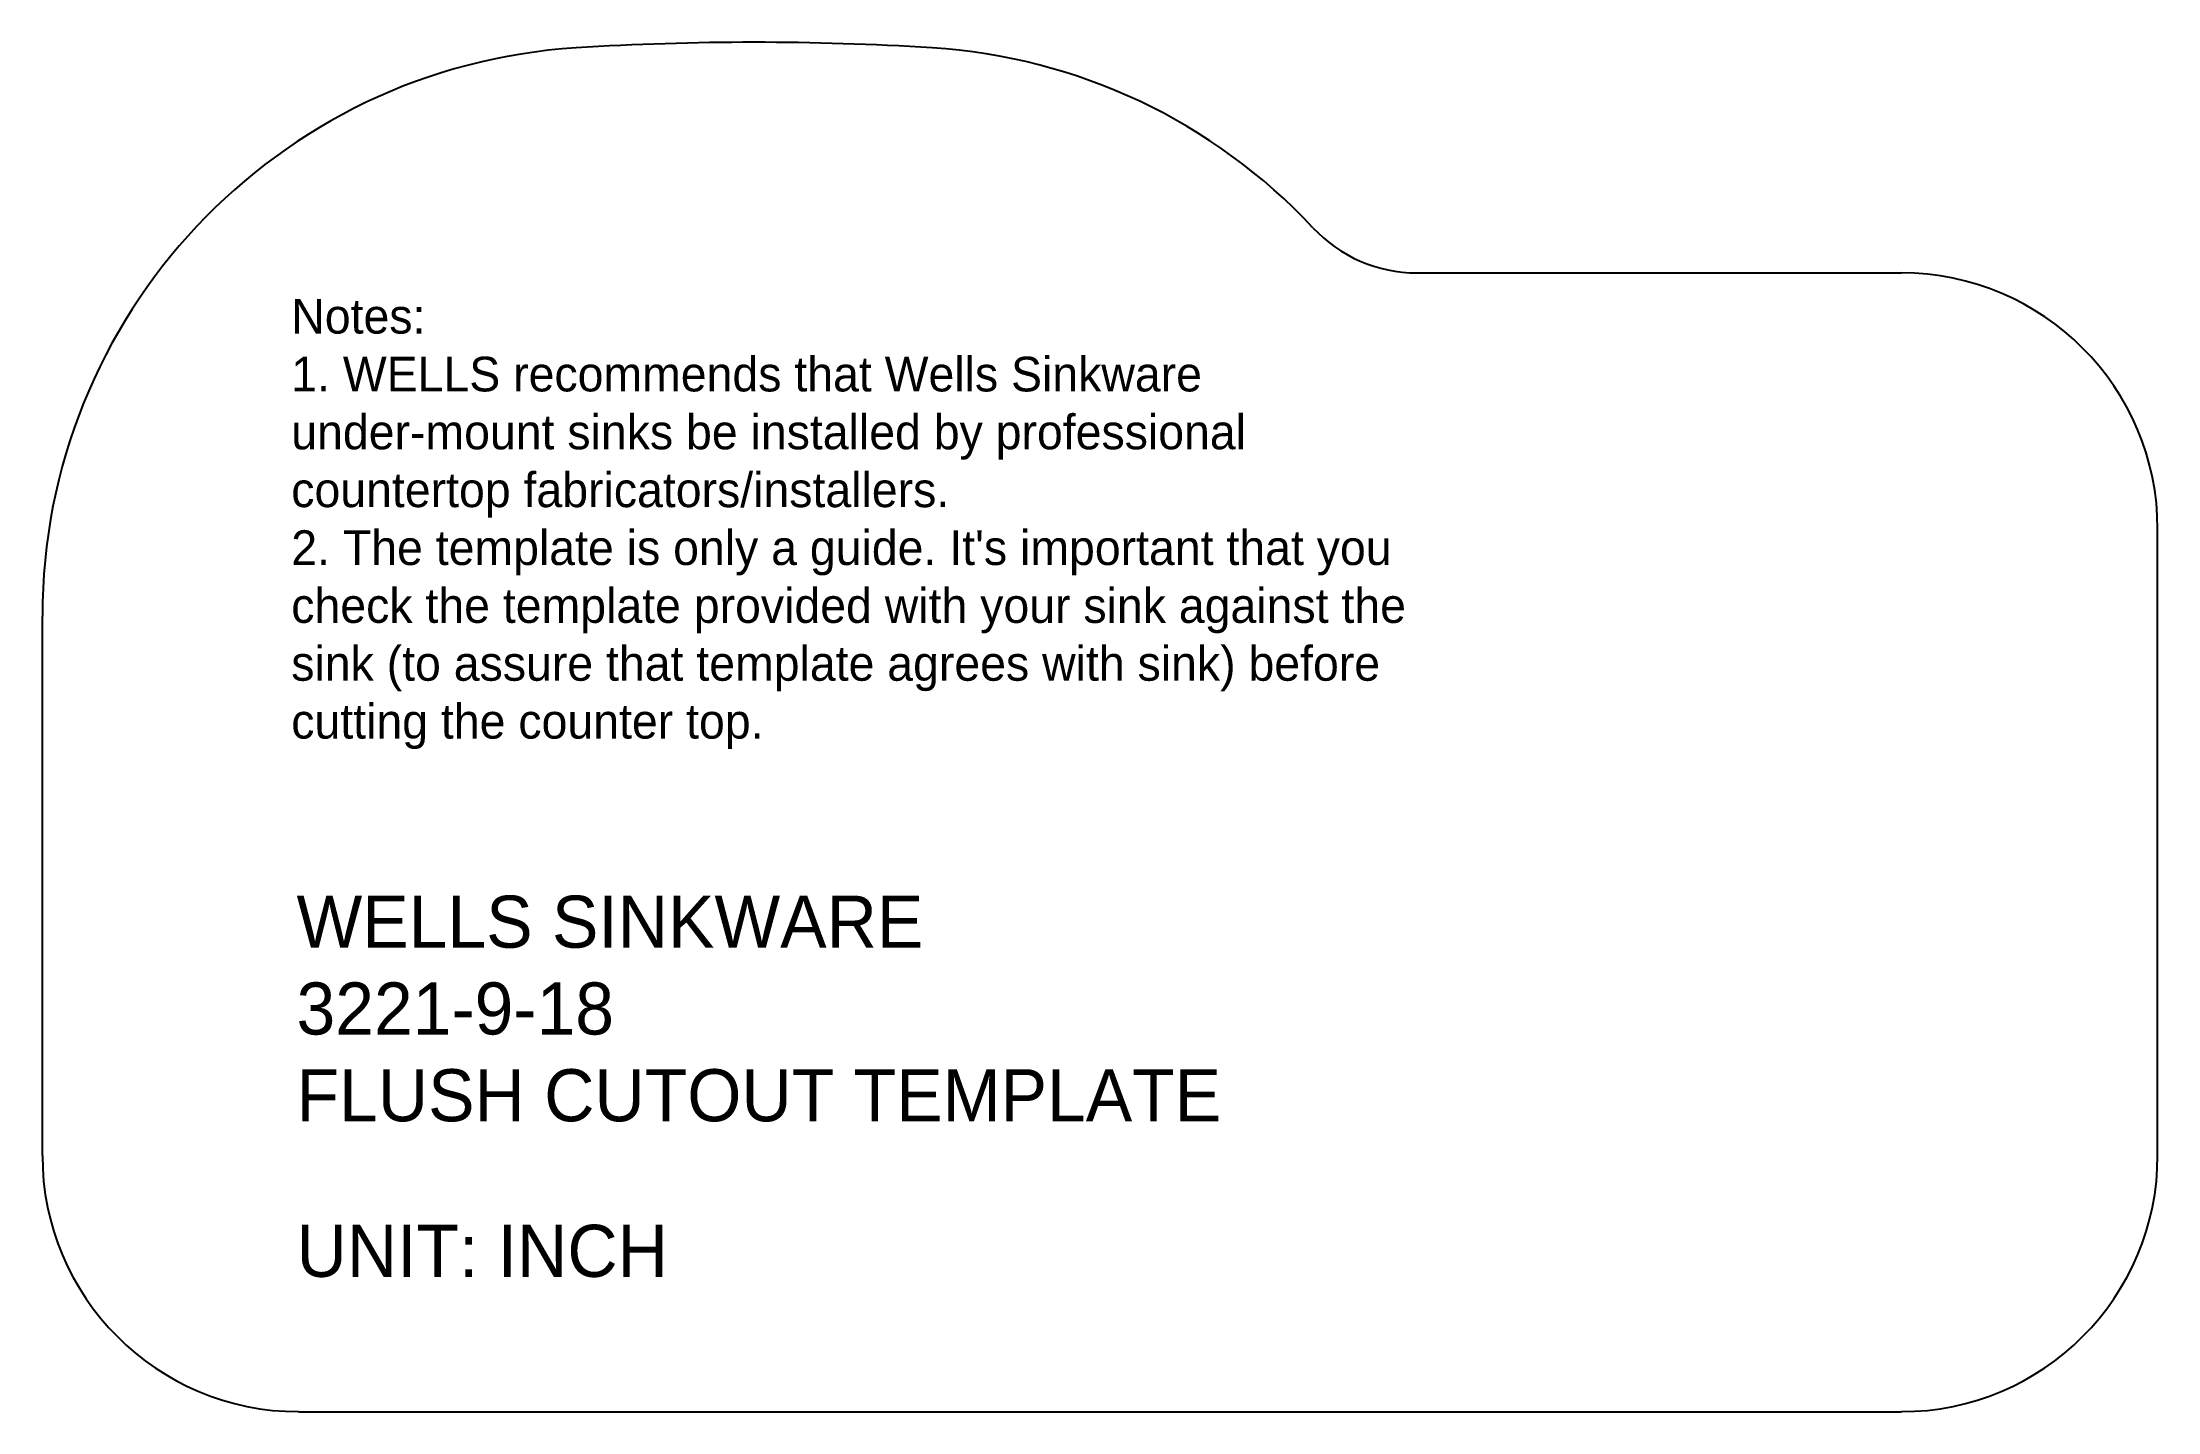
# Model space of a CAD drawing. Header units: inches. Extents: x 1211.6 to 1240.9, y 1302.8 to 1321.7.
import ezdxf

# ---------------------------------------------------------------- set-up
doc = ezdxf.new("R2010")
doc.units = ezdxf.units.IN

msp = doc.modelspace()

# ---------------------------------------------------------------- linework, layer by layer
for p, q in [((1230.627, 1318.545), (1237.326, 1318.545)), ((1240.869, 1306.341), (1240.869, 1315.002)), ((1211.62, 1306.341), (1211.62, 1313.799)), ((1215.163, 1302.797), (1237.326, 1302.797))]:
    msp.add_line(p, q)
for centre, radius, start, end in [((1219.494, 1313.799), 7.874, 93.5833, 180), ((1221.462, 1282.365), 39.37, 86.4167, 93.5833), ((1223.431, 1313.799), 7.874, 43.0171, 86.4167), ((1230.627, 1320.514), 1.968, 223.0171, 270), ((1237.326, 1315.002), 3.543, 0, 90), ((1215.163, 1306.341), 3.543, 180, 270), ((1237.326, 1306.341), 3.543, 270, 0)]:
    msp.add_arc(centre, radius, start, end)

# ---------------------------------------------------------------- texts
at = {"color": 0, "insert": (1215.062, 1318.187), "char_height": 0.24, "width": 16.14378, "attachment_point": 1}
msp.add_mtext("{\\H2x;\\C4;Notes: \\P1. WELLS recommends that Wells Sinkware under-mount sinks be installed by professional countertop fabricators/installers. \\P2. The template is only a guide. It's important that you check the template provided with your sink against the sink (to assure that template agrees with sink) before cutting the counter top.}", dxfattribs=at)
at = {"color": 7, "char_height": 0.72, "attachment_point": 1}
for s, insert, width in [('{\\C3;WELLS SINKWARE\\P3221-9-18 \\PFLUSH CUTOUT TEMPLATE}', (1215.135, 1309.934), 17.53722), ('{\\C3;UNIT: INCH}', (1215.135, 1305.382), 7.26222)]:
    msp.add_mtext(s, dxfattribs=dict(at, insert=insert, width=width))

doc.saveas('drawing.dxf')
